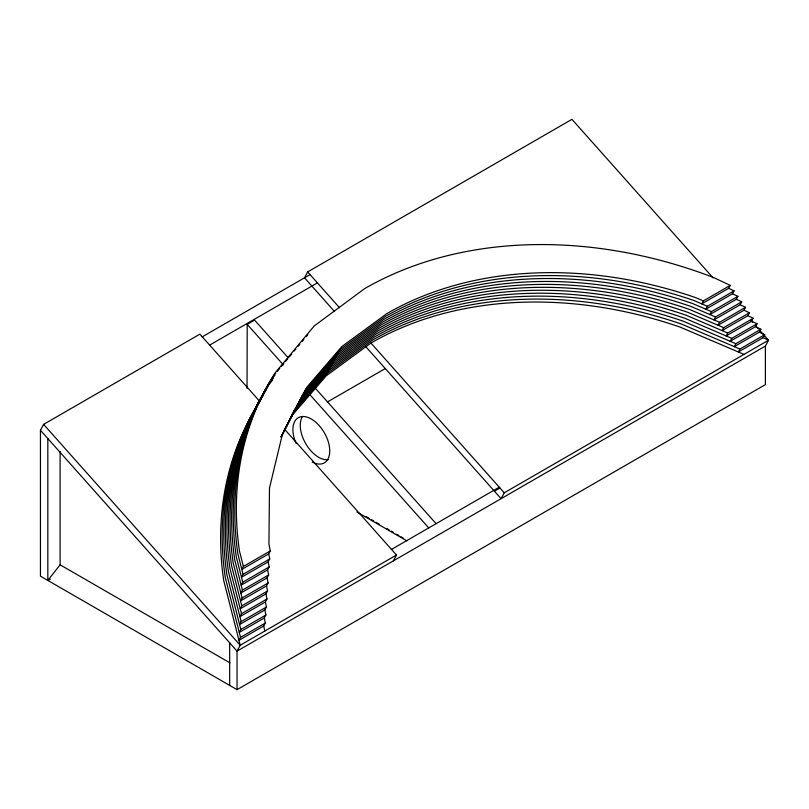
<?xml version="1.0" encoding="UTF-8"?>
<svg xmlns="http://www.w3.org/2000/svg" width="809" height="809" viewBox="0 0 809 809"><rect width="100%" height="100%" fill="white"/><g stroke="black" fill="none" stroke-linecap="round" stroke-linejoin="round"><path stroke-width="1.21" d="M247.038 388.3L247.21 324.379L254.582 320.121L288.196 357.811M282.169 435.252L269.478 488.049L268.932 544.164L270.287 550.919L268.719 553.862L241.81 569.394L243.378 566.462L270.287 550.919M283.585 431.47L287.104 424.452M287.67 423.34L295.538 408.11L330.83 367.094L375.811 334.168A379.573 291.806 28.2 0 1 684.788 318.261L731.781 338.354L757.062 323.762L751.652 321.213L726.138 335.937L727.716 333.005L753.23 318.271L747.819 315.732L722.073 330.588L723.65 327.655L749.397 312.79L743.987 310.241L718.018 325.238L719.585 322.306L745.564 307.309L740.154 304.76L713.953 319.889L715.53 316.956L741.732 301.818L736.332 299.279L709.887 314.539L711.465 311.607L737.909 296.337L732.499 293.788L705.822 309.19L707.4 306.257L734.076 290.856L728.666 288.307L701.757 303.84L703.334 300.908L730.244 285.375L713.376 277.426A408.515 314.044 28.2 0 0 364.626 288.641L314.216 325.946L275.293 372.696A408.515 314.044 28.2 0 0 239.464 551.05L243.378 566.462M280.956 437.042L300.27 399.292L335.553 358.286L380.543 325.349A379.573 291.806 28.2 0 1 689.511 309.442L719.585 322.306M281.279 436.698L303.415 393.417L338.708 352.411L383.688 319.474A379.573 291.806 28.2 0 1 692.666 303.567L711.465 311.607M281.158 437.082L306.571 387.541L341.863 346.535L386.844 313.599A379.573 291.806 28.2 0 1 695.821 297.692L703.334 300.908M40.45 430.257L43.605 424.381L199.894 334.137L259.932 401.598L259.537 402.073A408.515 314.044 28.2 0 0 223.699 580.427L240.202 645.248L237.047 651.124L237.047 689.662L40.45 576.16L40.45 430.257L237.047 651.124L765.395 346.08L768.55 340.205L760.147 330.77M713.103 277.912L571.953 119.338L307.653 271.925L304.508 277.8L334.501 311.505M269.741 558.938L243.064 574.339L241.487 577.272L268.163 561.871L269.741 558.938L268.719 553.862M269.185 566.947L242.74 582.217L241.173 585.15L267.607 569.89L269.185 566.947L268.163 561.871M268.639 574.966L242.427 590.095L240.849 593.037L267.061 577.899L268.639 574.966L267.607 569.89M268.082 582.976L242.103 597.972L240.536 600.915L266.505 585.918L268.082 582.976L267.061 577.899M267.536 590.995L241.79 605.85L240.212 608.793L265.959 593.927L267.536 590.995L266.505 585.918M266.98 599.004L241.476 613.738L239.899 616.67L265.403 601.947L266.98 599.004L265.959 593.927M266.424 607.023L241.153 621.615L239.575 624.548L264.856 609.956L266.424 607.023L265.403 601.947M265.878 615.032L240.839 629.493L239.262 632.426L264.3 617.975L265.878 615.032L264.856 609.956M265.322 623.051L240.516 637.371L238.938 640.313L263.744 625.984L265.322 623.051L264.3 617.975M393.336 560.89L396.491 555.014L284.525 429.215M731.781 338.354L730.203 341.287L755.485 326.694L760.885 329.243L735.846 343.704L734.269 346.636L759.317 332.175L764.717 334.724L739.911 349.053L738.334 351.986L763.14 337.666L768.55 340.205L504.25 492.802L501.095 498.678L365.506 346.343M728.666 288.307L730.244 285.375M732.499 293.788L734.076 290.856M736.332 299.279L737.909 296.337M740.154 304.76L741.732 301.818M743.987 310.241L745.564 307.309M747.819 315.732L749.397 312.79M751.652 321.213L753.23 318.271M755.485 326.694L757.062 323.762M759.317 332.175L760.885 329.243M763.14 337.666L764.717 334.724M60.109 451.574L60.109 564.813L47.822 580.417L47.822 438.539M275.727 373.222L273.715 375.639A408.515 314.044 28.2 0 0 237.886 553.983L243.064 574.339M277.325 371.301L279.732 368.408M281.34 366.477L283.747 363.585M285.355 361.653L287.761 358.771M289.369 356.84L291.776 353.948M294.183 351.055L295.791 349.124M298.197 346.232L299.795 344.31M302.202 341.418L303.81 339.487M306.217 336.595L307.824 334.663M274.949 375.204L272.148 378.572A408.515 314.044 28.2 0 0 236.309 556.926L242.74 582.217M273.371 378.137L270.57 381.514A408.515 314.044 28.2 0 0 234.731 559.858L242.427 590.095M272.603 380.109L268.993 384.447A408.515 314.044 28.2 0 0 233.154 562.801L242.103 597.972M267.819 386.904L267.415 387.39A408.515 314.044 28.2 0 0 231.576 565.734L241.79 605.85M266.242 389.847L265.837 390.322A408.515 314.044 28.2 0 0 229.999 568.676L241.476 613.738M264.664 392.78L264.26 393.265A408.515 314.044 28.2 0 0 228.431 571.609L241.153 621.615M263.087 395.722L262.682 396.198A408.515 314.044 28.2 0 0 226.854 574.552L240.839 629.493M261.509 398.655L261.115 399.14A408.515 314.044 28.2 0 0 225.276 577.484L240.516 637.371M304.993 390.484L340.286 349.468L385.266 316.541A379.573 291.806 28.2 0 1 694.243 300.635L707.4 306.257M301.838 396.359L337.131 355.343L382.121 322.417A379.573 291.806 28.2 0 1 691.088 306.51L715.53 316.956M298.693 402.235L333.975 361.219L378.966 328.292A379.573 291.806 28.2 0 1 687.943 312.385L723.65 327.655M297.115 405.167L332.398 364.161L377.388 331.225A379.573 291.806 28.2 0 1 686.366 315.318L727.716 333.005M293.96 411.043L329.253 370.037L374.233 337.1A379.573 291.806 28.2 0 1 683.211 321.193L735.846 343.704M292.383 413.986L327.675 372.969L372.656 340.043A379.573 291.806 28.2 0 1 681.633 324.136L739.911 349.053M290.805 416.918L326.098 375.912L371.088 342.976A379.573 291.806 28.2 0 1 680.056 327.079L743.977 354.393M49.966 579.092L47.822 580.417L50.006 579.153M202.189 336.878L309.968 274.645M209.561 345.16L317.34 282.938M327.362 402.002L385.195 368.611M391.313 549.523L499.183 487.24M494.43 491.184L499.891 488.039M396.491 555.014L240.202 645.248L43.605 424.381M237.047 689.662L765.395 384.619L765.395 346.08M366.184 516.638L369.45 518.529M371.624 519.783L373.809 521.047M375.983 522.301L379.249 524.181M386.874 528.59L389.048 529.844M391.232 531.098L393.407 532.362M396.673 534.243L398.847 535.497M401.031 536.761L403.206 538.015M356.86 511.966L406.947 540.887M60.109 564.813L229.978 662.884M750.904 320.384L752.582 322.275M755.95 326.047L758.468 328.879M307.653 271.925L339.527 307.733M370.967 343.067L504.25 492.802M315.095 387.966L436.102 523.666M247.21 324.379L283.352 364.899M309.402 394.104L428.73 527.923M263.744 625.984L264.776 631.06M229.675 642.842L229.675 685.405M296.013 443.312A26.07 15.047 60 0 1 303.962 416.524A26.07 15.047 60 0 1 329.263 445.789A26.07 15.047 60 0 1 312.234 462.07M328.282 459.745A26.07 15.047 60 0 1 305.964 444.08A26.07 15.047 60 0 1 302.515 416.483"/></g></svg>
